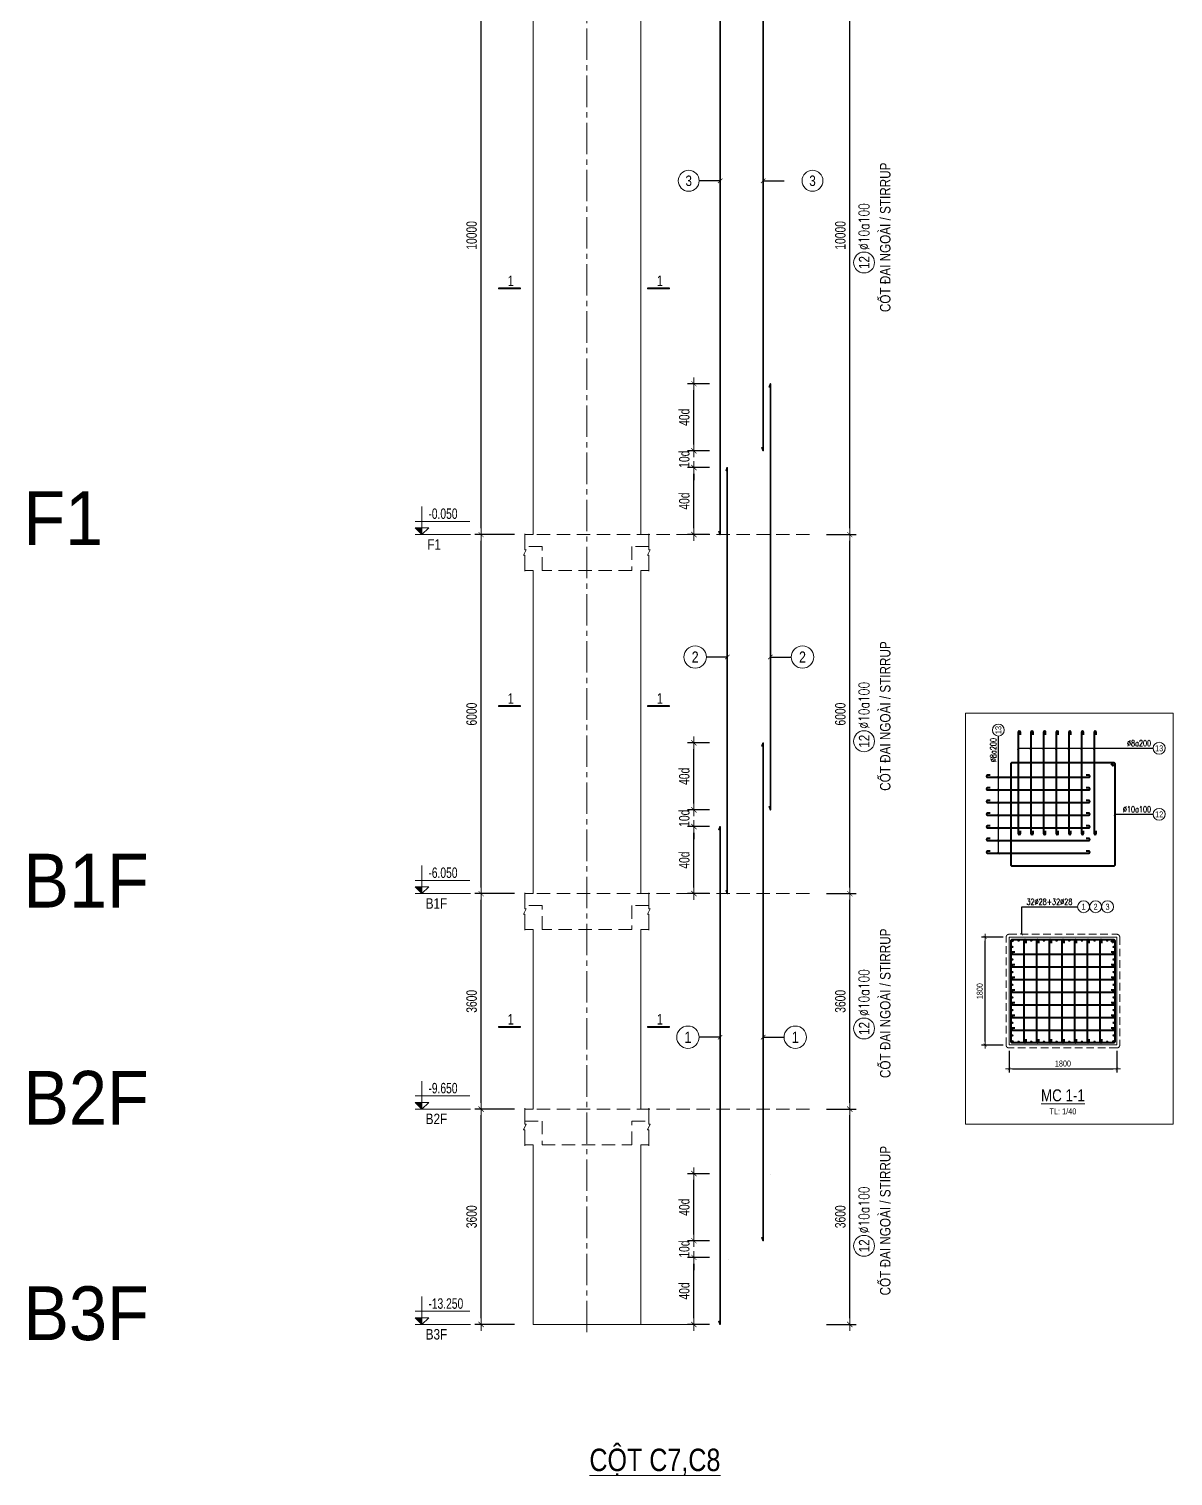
# Model space of a CAD drawing. Header units: millimetres. Extents: x 49323 to 380960, y -6102 to 181761.
# Drawn here: x 104189 to 123308, y -6102 to 18081 of the extents above; entities that cross this region are included whole.
import ezdxf
from ezdxf.enums import TextEntityAlignment as Align

# ---------------------------------------------------------------- set-up
doc = ezdxf.new("R2010")
doc.units = ezdxf.units.MM
for name, pattern in [('CENTER2', [1.125, 0.75, -0.125, 0.125, -0.125]), ('HIDDEN', [9.525, 6.35, -3.175]), ('HIDDEN2', [4.7625, 3.175, -1.5875])]:
    doc.linetypes.add(name, pattern=pattern)
doc.layers.get('0').update_dxf_attribs({"lineweight": 20})
doc.layers.get('Defpoints').update_dxf_attribs({"color": 151, "lineweight": 9})
for name, color, linetype, lineweight in [('kata_thep chu', 4, 'Continuous', 35), ('NDC_S_ANNO', 7, 'Continuous', 20), ('NDC_S_AXIS', 5, 'CENTER2', 13), ('NDC_S_BREAK-LINE', 1, 'Continuous', 15), ('NDC_S_CONTINUOUS', 3, 'Continuous', 20), ('NDC_S_DIM', 1, 'Continuous', 15), ('NDC_S_HIDDEN', 8, 'HIDDEN2', 13), ('NDC_S_LEADER', 1, 'Continuous', 15), ('NDC_S_REBAR', 4, 'Continuous', 35), ('NDC_S_STIRRUP', 4, 'Continuous', 40), ('NDC_S_SYMBOL', 1, 'Continuous', 15), ('NDC_S_TEXT SYMBOL', 7, 'Continuous', 20), ('NDC_S_THIN LINE', 8, 'Continuous', 9), ('NDC_S_VN TEXT', 7, 'Continuous', 20)]:
    doc.layers.add(name, color=color, linetype=linetype, lineweight=lineweight)
doc.styles.add('ARIAL', font='arial.ttf', dxfattribs={"width": 0.8})
doc.styles.add('DrawingTitle', font='FRADM.TTF', dxfattribs={"width": 0.95})
doc.styles.add('NDC_ANNO', font='', dxfattribs={"width": 0.8})
doc.styles.add('NDC_DIM', font='', dxfattribs={"width": 0.75})
doc.styles.add('NDC_EN TXT', font='romans.shx', dxfattribs={"width": 0.8})
doc.styles.add('NDC_VIE TXT', font='arial.ttf', dxfattribs={"width": 0.8})
doc.styles.get('NDC_ANNO').set_extended_font_data('Dotum')
doc.styles.get('NDC_DIM').set_extended_font_data('Dotum')
doc.dimstyles.new('NDC_dim_40', dxfattribs={"dimscale": 40, "dimtxt": 2.5, "dimasz": 1.5, "dimexe": 1.5, "dimexo": 2.5, "dimgap": 1, "dimtad": 1, "dimdec": 0, "dimzin": 0, "dimdsep": 46, "dimtxsty": 'NDC_DIM', "dimblk": 'DIMMARK', "dimcen": 0.09, "dimdle": 1.2, "dimclrd": 1, "dimclre": 1, "dimclrt": 3, "dimadec": 0, "dimazin": 0, "dimtfac": 1, "dimtdec": 0, "dimtix": 1, "dimtofl": 0, "dimtmove": 0, "dimatfit": 3, "dimfxl": 8, "dimfxlon": 1, "dimtolj": 1, "dimtzin": 0, "dimarcsym": 0})
doc.dimstyles.new('NDC_dim_70', dxfattribs={"dimscale": 70, "dimtxt": 2.5, "dimasz": 1.5, "dimexe": 1.5, "dimexo": 2.5, "dimgap": 1, "dimtad": 1, "dimdec": 0, "dimzin": 0, "dimdsep": 46, "dimtxsty": 'NDC_DIM', "dimblk": 'DIMMARK', "dimcen": 0.09, "dimdle": 1.2, "dimclrd": 1, "dimclre": 1, "dimclrt": 3, "dimadec": 0, "dimazin": 0, "dimtfac": 1, "dimtdec": 0, "dimtix": 1, "dimtofl": 0, "dimtmove": 0, "dimatfit": 3, "dimfxl": 8, "dimfxlon": 1, "dimtolj": 1, "dimtzin": 0, "dimarcsym": 0})
doc.dimstyles.new('NDC_dim_75', dxfattribs={"dimscale": 75, "dimtxt": 2.5, "dimasz": 1.5, "dimexe": 1.5, "dimexo": 2.5, "dimgap": 1, "dimtad": 1, "dimdec": 0, "dimzin": 0, "dimdsep": 46, "dimtxsty": 'NDC_DIM', "dimblk": 'DIMMARK', "dimcen": 0.09, "dimdle": 1.2, "dimclrd": 1, "dimclre": 1, "dimclrt": 3, "dimadec": 0, "dimazin": 0, "dimtfac": 1, "dimtdec": 0, "dimtix": 1, "dimtofl": 0, "dimtmove": 0, "dimatfit": 3, "dimfxl": 8, "dimfxlon": 1, "dimtolj": 1, "dimtzin": 0, "dimarcsym": 0})

# ---------------------------------------------------------------- blocks, each defined once
blk = doc.blocks.new('DIMMARK')
at = {"layer": 'NDC_S_DIM', "color": 1}
blk.add_line((-1.5, 0), (1, 0), dxfattribs=at)
at = {"layer": 'NDC_S_DIM', "color": 2, "const_width": 0.1}
blk.add_lwpolyline([(-0.42, -0.42), (0.42, 0.42)], dxfattribs=at)
blk = doc.blocks.new('*D7')
at = {"layer": 'Defpoints', "color": 0, "ltscale": 0.005, "transparency": 16777216}
for p in [(115301, -2449, 0), (115739, -2449), (115739, -3569)]:
    blk.add_point(p, dxfattribs=at)
at = {"layer": 'NDC_S_DIM', "color": 1, "lineweight": -2, "ltscale": 0.005, "transparency": 16777216}
for p, q in [((115564, -2449, 0), (115196, -2449, 0)), ((115301, -3464, 0), (115301, -2554, 0)), ((115564, -3569, 0), (115196, -3569, 0))]:
    blk.add_line(p, q, dxfattribs=at)
at = {"layer": 'NDC_S_DIM', "color": 1, "lineweight": -2, "ltscale": 0.005, "transparency": 16777216, "xscale": 105, "yscale": 105, "zscale": 105}
for p, rotation in [((115301, -2449, 0), 90), ((115301, -3569, 0), 270)]:
    blk.add_blockref('DIMMARK', p, dxfattribs=dict(at, rotation=rotation))
at = {"layer": 'NDC_S_DIM', "color": 3, "ltscale": 0.005, "transparency": 16777216, "insert": (115141, -3009, 0), "char_height": 175, "attachment_point": 5, "rotation": 90, "style": 'NDC_DIM'}
blk.add_mtext('\\A1;40d', dxfattribs=at)
blk = doc.blocks.new('*D8')
at = {"layer": 'Defpoints', "color": 0, "ltscale": 0.005, "transparency": 16777216}
for p in [(115301, -2169), (115739, -2169), (115739, -2449)]:
    blk.add_point(p, dxfattribs=at)
at = {"layer": 'NDC_S_DIM', "color": 1, "lineweight": -2, "ltscale": 0.005, "transparency": 16777216}
for p, q in [((115564, -2169), (115196, -2169)), ((115301, -2064), (115301, -1959)), ((115564, -2449), (115196, -2449)), ((115301, -2554), (115301, -2659))]:
    blk.add_line(p, q, dxfattribs=at)
at = {"layer": 'NDC_S_DIM', "color": 1, "lineweight": -2, "ltscale": 0.005, "transparency": 16777216, "xscale": 105, "yscale": 105, "zscale": 105}
for p, rotation in [((115301, -2169), 270), ((115301, -2449), 90)]:
    blk.add_blockref('DIMMARK', p, dxfattribs=dict(at, rotation=rotation))
at = {"layer": 'NDC_S_DIM', "color": 3, "ltscale": 0.005, "transparency": 16777216, "insert": (115141, -2309), "char_height": 175, "attachment_point": 5, "rotation": 90, "style": 'NDC_DIM'}
blk.add_mtext('\\A1;10d', dxfattribs=at)
blk = doc.blocks.new('*D9')
at = {"layer": 'Defpoints', "color": 0, "ltscale": 0.005, "transparency": 16777216}
for p in [(115301, -1049), (115739, -1049), (115739, -2169)]:
    blk.add_point(p, dxfattribs=at)
at = {"layer": 'NDC_S_DIM', "color": 1, "lineweight": -2, "ltscale": 0.005, "transparency": 16777216}
for p, q in [((115564, -1049), (115196, -1049)), ((115301, -2064), (115301, -1154)), ((115564, -2169), (115196, -2169))]:
    blk.add_line(p, q, dxfattribs=at)
at = {"layer": 'NDC_S_DIM', "color": 1, "lineweight": -2, "ltscale": 0.005, "transparency": 16777216, "xscale": 105, "yscale": 105, "zscale": 105}
for p, rotation in [((115301, -1049), 90), ((115301, -2169), 270)]:
    blk.add_blockref('DIMMARK', p, dxfattribs=dict(at, rotation=rotation))
at = {"layer": 'NDC_S_DIM', "color": 3, "ltscale": 0.005, "transparency": 16777216, "insert": (115141, -1609), "char_height": 175, "attachment_point": 5, "rotation": 90, "style": 'NDC_DIM'}
blk.add_mtext('\\A1;40d', dxfattribs=at)
blk = doc.blocks.new('*D11')
at = {"layer": 'Defpoints', "color": 0, "transparency": 16777216}
for p in [(111745, 31), (112613, 31), (112613, -3569)]:
    blk.add_point(p, dxfattribs=at)
at = {"layer": 'NDC_S_DIM', "color": 1, "lineweight": -2, "transparency": 16777216}
for p, q in [((112305, 31), (111640, 31)), ((111745, -3464), (111745, -74)), ((112305, -3569), (111640, -3569))]:
    blk.add_line(p, q, dxfattribs=at)
at = {"layer": 'NDC_S_DIM', "color": 1, "lineweight": -2, "transparency": 16777216, "xscale": 105, "yscale": 105, "zscale": 105}
for p, rotation in [((111745, 31), 90), ((111745, -3569), 270)]:
    blk.add_blockref('DIMMARK', p, dxfattribs=dict(at, rotation=rotation))
at = {"layer": 'NDC_S_DIM', "color": 3, "transparency": 16777216, "insert": (111587, -1769), "char_height": 175, "attachment_point": 5, "rotation": 90, "style": 'NDC_DIM'}
blk.add_mtext('\\A1;3600', dxfattribs=at)
blk = doc.blocks.new('*D12')
at = {"layer": 'Defpoints', "color": 0, "transparency": 16777216}
for p in [(111745, 3631), (112613, 3631), (112613, 31)]:
    blk.add_point(p, dxfattribs=at)
at = {"layer": 'NDC_S_DIM', "color": 1, "lineweight": -2, "transparency": 16777216}
for p, q in [((112305, 3631), (111640, 3631)), ((111745, 136), (111745, 3526)), ((112305, 31), (111640, 31))]:
    blk.add_line(p, q, dxfattribs=at)
at = {"layer": 'NDC_S_DIM', "color": 1, "lineweight": -2, "transparency": 16777216, "xscale": 105, "yscale": 105, "zscale": 105}
for p, rotation in [((111745, 3631), 90), ((111745, 31), 270)]:
    blk.add_blockref('DIMMARK', p, dxfattribs=dict(at, rotation=rotation))
at = {"layer": 'NDC_S_DIM', "color": 3, "transparency": 16777216, "insert": (111587, 1831), "char_height": 175, "attachment_point": 5, "rotation": 90, "style": 'NDC_DIM'}
blk.add_mtext('\\A1;3600', dxfattribs=at)
blk = doc.blocks.new('*D13')
at = {"layer": 'Defpoints', "color": 0, "transparency": 16777216}
for p in [(111745, 9631), (112546, 9631), (112613, 3631)]:
    blk.add_point(p, dxfattribs=at)
at = {"layer": 'NDC_S_DIM', "color": 1, "lineweight": -2, "transparency": 16777216}
for p, q in [((112305, 9631), (111640, 9631)), ((111745, 3736), (111745, 9526)), ((112305, 3631), (111640, 3631))]:
    blk.add_line(p, q, dxfattribs=at)
at = {"layer": 'NDC_S_DIM', "color": 1, "lineweight": -2, "transparency": 16777216, "xscale": 105, "yscale": 105, "zscale": 105}
for p, rotation in [((111745, 9631), 90), ((111745, 3631), 270)]:
    blk.add_blockref('DIMMARK', p, dxfattribs=dict(at, rotation=rotation))
at = {"layer": 'NDC_S_DIM', "color": 3, "transparency": 16777216, "insert": (111587, 6631), "char_height": 175, "attachment_point": 5, "rotation": 90, "style": 'NDC_DIM'}
blk.add_mtext('\\A1;6000', dxfattribs=at)
blk = doc.blocks.new('*D14')
at = {"layer": 'Defpoints', "color": 0, "transparency": 16777216}
for p in [(111745, 19631), (112613, 19631), (112546, 9631)]:
    blk.add_point(p, dxfattribs=at)
at = {"layer": 'NDC_S_DIM', "color": 1, "lineweight": -2, "transparency": 16777216}
for p, q in [((112305, 19631), (111640, 19631)), ((111745, 9736), (111745, 19526)), ((112305, 9631), (111640, 9631))]:
    blk.add_line(p, q, dxfattribs=at)
at = {"layer": 'NDC_S_DIM', "color": 1, "lineweight": -2, "transparency": 16777216, "xscale": 105, "yscale": 105, "zscale": 105}
for p, rotation in [((111745, 19631), 90), ((111745, 9631), 270)]:
    blk.add_blockref('DIMMARK', p, dxfattribs=dict(at, rotation=rotation))
at = {"layer": 'NDC_S_DIM', "color": 3, "transparency": 16777216, "insert": (111587, 14631), "char_height": 175, "attachment_point": 5, "rotation": 90, "style": 'NDC_DIM'}
blk.add_mtext('\\A1;10000', dxfattribs=at)
blk = doc.blocks.new('kata_block_TD')
at = {"color": 6, "linetype": 'ByBlock', "lineweight": -2, "style": 'ARIAL', "width": 0.8}
blk.add_attdef('SECTDET2', text='', height=5, dxfattribs=at).set_placement((0, 7.97), align=Align.CENTER)
at = {"color": 0, "linetype": 'ByBlock', "lineweight": -2, "style": 'ARIAL', "width": 0.8}
blk.add_attdef('SECTDET1', text='', height=5, dxfattribs=at).set_placement((0, 1.47), align=Align.CENTER)
at = {"color": 3, "lineweight": 25, "style": 'ARIAL', "width": 0.8}
blk.add_attdef('SSCALE', text='', height=2.5, dxfattribs=at).set_placement((0, -4), align=Align.CENTER)
blk = doc.blocks.new('*D51')
at = {"layer": 'Defpoints', "color": 0, "transparency": 16777216}
for p in [(120568, 1101), (122368, 1101), (122368, 701)]:
    blk.add_point(p, dxfattribs=at)
at = {"layer": 'NDC_S_DIM', "color": 1, "lineweight": -2, "transparency": 16777216}
for p, q in [((120568, 1001), (120568, 641)), ((122368, 1001), (122368, 641)), ((120628, 701), (122308, 701))]:
    blk.add_line(p, q, dxfattribs=at)
at = {"layer": 'NDC_S_DIM', "color": 1, "lineweight": -2, "transparency": 16777216, "xscale": 60, "yscale": 60, "zscale": 60, "rotation": 180}
blk.add_blockref('DIMMARK', (120568, 701), dxfattribs=at)
at = {"layer": 'NDC_S_DIM', "color": 1, "lineweight": -2, "transparency": 16777216, "xscale": 60, "yscale": 60, "zscale": 60}
blk.add_blockref('DIMMARK', (122368, 701), dxfattribs=at)
at = {"layer": 'NDC_S_DIM', "color": 3, "transparency": 16777216, "insert": (121468, 791), "char_height": 100, "attachment_point": 5, "style": 'NDC_DIM'}
blk.add_mtext('\\A1;1800', dxfattribs=at)
blk = doc.blocks.new('*D52')
at = {"layer": 'Defpoints', "color": 0, "transparency": 16777216}
for p in [(120168, 2901), (120568, 2901), (120568, 1101)]:
    blk.add_point(p, dxfattribs=at)
at = {"layer": 'NDC_S_DIM', "color": 1, "lineweight": -2, "transparency": 16777216}
for p, q in [((120468, 2901), (120108, 2901)), ((120168, 1161), (120168, 2841)), ((120468, 1101), (120108, 1101))]:
    blk.add_line(p, q, dxfattribs=at)
at = {"layer": 'NDC_S_DIM', "color": 1, "lineweight": -2, "transparency": 16777216, "xscale": 60, "yscale": 60, "zscale": 60}
for p, rotation in [((120168, 2901), 90), ((120168, 1101), 270)]:
    blk.add_blockref('DIMMARK', p, dxfattribs=dict(at, rotation=rotation))
at = {"layer": 'NDC_S_DIM', "color": 3, "transparency": 16777216, "insert": (120078, 2001), "char_height": 100, "attachment_point": 5, "rotation": 90, "style": 'NDC_DIM'}
blk.add_mtext('\\A1;1800', dxfattribs=at)
blk = doc.blocks.new('*U10')
blk.add_circle((2.5, 0), 2.5)
at = {"layer": 'NDC_S_VN TEXT', "color": 3, "style": 'NDC_EN TXT', "width": 0.75}
blk.add_attdef('DK2', text='', height=2.5, dxfattribs=at).set_placement((-0.85, 0.85), align=Align.RIGHT)
at = {"layer": 'NDC_S_VN TEXT', "color": 7, "style": 'ARIAL', "width": 0.8}
blk.add_attdef('SH3', text='', height=2.5, dxfattribs=at).set_placement((2.5, 0), align=Align.MIDDLE)
blk = doc.blocks.new('kata_block_THEP')
at = {"layer": 'NDC_S_REBAR', "color": 0}
for p, q in [((-0.5, 0), (0.5, 0)), ((-0.35, 0.35), (0.35, -0.35)), ((0.35, 0.35), (-0.35, -0.35)), ((0, 0.5), (0, -0.5))]:
    blk.add_line(p, q, dxfattribs=at)
at = {"layer": 'NDC_S_REBAR', "color": 0, "const_width": 0.0833}
blk.add_lwpolyline([(-0.5, 0, 1), (0.5, 0, 1), (-0.5, 0, 1)], format="xyb", dxfattribs=at)
blk = doc.blocks.new('cham')
at = {"layer": 'NDC_S_REBAR'}
h = blk.add_hatch(color=253, dxfattribs=at)
h.dxf.hatch_style = 1
h.paths.add_polyline_path([(-28, 0, 1), (28, 0, 1)])
at = {"layer": 'NDC_S_REBAR', "color": 253}
blk.add_circle((0, 0), 28, dxfattribs=at)
blk = doc.blocks.new('*U2117')
at = {"layer": 'NDC_S_ANNO', "color": 0, "linetype": 'ByBlock', "lineweight": -2}
blk.add_line((-4.36, 0), (1, 0), dxfattribs=at)
at = {"layer": 'NDC_S_ANNO', "ltscale": 0.005, "const_width": 0.5}
blk.add_lwpolyline([(1, 0), (-4.36, 0)], dxfattribs=at)
at = {"layer": 'NDC_S_TEXT SYMBOL', "linetype": 'ByBlock', "lineweight": -2, "style": 'NDC_ANNO', "width": 0.8}
blk.add_attdef('DETAIL', text='', height=2.5, dxfattribs=at).set_placement((-0.64, 1.82), align=Align.MIDDLE_RIGHT)
blk = doc.blocks.new('*D166')
at = {"layer": 'Defpoints', "color": 0, "ltscale": 0.005, "transparency": 16777216}
for p in [(115301, 4751, 0), (115739, 4751), (115739, 3631)]:
    blk.add_point(p, dxfattribs=at)
at = {"layer": 'NDC_S_DIM', "color": 1, "lineweight": -2, "ltscale": 0.005, "transparency": 16777216}
for p, q in [((115564, 4751, 0), (115196, 4751, 0)), ((115301, 3736, 0), (115301, 4646, 0)), ((115564, 3631, 0), (115196, 3631, 0))]:
    blk.add_line(p, q, dxfattribs=at)
at = {"layer": 'NDC_S_DIM', "color": 1, "lineweight": -2, "ltscale": 0.005, "transparency": 16777216, "xscale": 105, "yscale": 105, "zscale": 105}
for p, rotation in [((115301, 4751, 0), 90), ((115301, 3631, 0), 270)]:
    blk.add_blockref('DIMMARK', p, dxfattribs=dict(at, rotation=rotation))
at = {"layer": 'NDC_S_DIM', "color": 3, "ltscale": 0.005, "transparency": 16777216, "insert": (115141, 4191, 0), "char_height": 175, "attachment_point": 5, "rotation": 90, "style": 'NDC_DIM'}
blk.add_mtext('\\A1;40d', dxfattribs=at)
blk = doc.blocks.new('*D167')
at = {"layer": 'Defpoints', "color": 0, "ltscale": 0.005, "transparency": 16777216}
for p in [(115301, 5031), (115739, 5031), (115739, 4751)]:
    blk.add_point(p, dxfattribs=at)
at = {"layer": 'NDC_S_DIM', "color": 1, "lineweight": -2, "ltscale": 0.005, "transparency": 16777216}
for p, q in [((115301, 5136), (115301, 5241)), ((115564, 5031), (115196, 5031)), ((115564, 4751), (115196, 4751)), ((115301, 4646), (115301, 4541))]:
    blk.add_line(p, q, dxfattribs=at)
at = {"layer": 'NDC_S_DIM', "color": 1, "lineweight": -2, "ltscale": 0.005, "transparency": 16777216, "xscale": 105, "yscale": 105, "zscale": 105}
for p, rotation in [((115301, 5031), 270), ((115301, 4751), 90)]:
    blk.add_blockref('DIMMARK', p, dxfattribs=dict(at, rotation=rotation))
at = {"layer": 'NDC_S_DIM', "color": 3, "ltscale": 0.005, "transparency": 16777216, "insert": (115141, 4891), "char_height": 175, "attachment_point": 5, "rotation": 90, "style": 'NDC_DIM'}
blk.add_mtext('\\A1;10d', dxfattribs=at)
blk = doc.blocks.new('*D168')
at = {"layer": 'Defpoints', "color": 0, "ltscale": 0.005, "transparency": 16777216}
for p in [(115301, 6151), (115739, 6151), (115739, 5031)]:
    blk.add_point(p, dxfattribs=at)
at = {"layer": 'NDC_S_DIM', "color": 1, "lineweight": -2, "ltscale": 0.005, "transparency": 16777216}
for p, q in [((115564, 6151), (115196, 6151)), ((115301, 5136), (115301, 6046)), ((115564, 5031), (115196, 5031))]:
    blk.add_line(p, q, dxfattribs=at)
at = {"layer": 'NDC_S_DIM', "color": 1, "lineweight": -2, "ltscale": 0.005, "transparency": 16777216, "xscale": 105, "yscale": 105, "zscale": 105}
for p, rotation in [((115301, 6151), 90), ((115301, 5031), 270)]:
    blk.add_blockref('DIMMARK', p, dxfattribs=dict(at, rotation=rotation))
at = {"layer": 'NDC_S_DIM', "color": 3, "ltscale": 0.005, "transparency": 16777216, "insert": (115141, 5591), "char_height": 175, "attachment_point": 5, "rotation": 90, "style": 'NDC_DIM'}
blk.add_mtext('\\A1;40d', dxfattribs=at)
blk = doc.blocks.new('*D169')
at = {"layer": 'Defpoints', "color": 0, "ltscale": 0.005, "transparency": 16777216}
for p in [(115301, 10751, 0), (115739, 10751), (115739, 9631)]:
    blk.add_point(p, dxfattribs=at)
at = {"layer": 'NDC_S_DIM', "color": 1, "lineweight": -2, "ltscale": 0.005, "transparency": 16777216}
for p, q in [((115564, 10751, 0), (115196, 10751, 0)), ((115301, 9736, 0), (115301, 10646, 0)), ((115564, 9631, 0), (115196, 9631, 0))]:
    blk.add_line(p, q, dxfattribs=at)
at = {"layer": 'NDC_S_DIM', "color": 1, "lineweight": -2, "ltscale": 0.005, "transparency": 16777216, "xscale": 105, "yscale": 105, "zscale": 105}
for p, rotation in [((115301, 10751, 0), 90), ((115301, 9631, 0), 270)]:
    blk.add_blockref('DIMMARK', p, dxfattribs=dict(at, rotation=rotation))
at = {"layer": 'NDC_S_DIM', "color": 3, "ltscale": 0.005, "transparency": 16777216, "insert": (115141, 10191, 0), "char_height": 175, "attachment_point": 5, "rotation": 90, "style": 'NDC_DIM'}
blk.add_mtext('\\A1;40d', dxfattribs=at)
blk = doc.blocks.new('*D170')
at = {"layer": 'Defpoints', "color": 0, "ltscale": 0.005, "transparency": 16777216}
for p in [(115301, 11031), (115739, 11031), (115739, 10751)]:
    blk.add_point(p, dxfattribs=at)
at = {"layer": 'NDC_S_DIM', "color": 1, "lineweight": -2, "ltscale": 0.005, "transparency": 16777216}
for p, q in [((115301, 11136), (115301, 11241)), ((115564, 11031), (115196, 11031)), ((115564, 10751), (115196, 10751)), ((115301, 10646), (115301, 10541))]:
    blk.add_line(p, q, dxfattribs=at)
at = {"layer": 'NDC_S_DIM', "color": 1, "lineweight": -2, "ltscale": 0.005, "transparency": 16777216, "xscale": 105, "yscale": 105, "zscale": 105}
for p, rotation in [((115301, 11031), 270), ((115301, 10751), 90)]:
    blk.add_blockref('DIMMARK', p, dxfattribs=dict(at, rotation=rotation))
at = {"layer": 'NDC_S_DIM', "color": 3, "ltscale": 0.005, "transparency": 16777216, "insert": (115141, 10891), "char_height": 175, "attachment_point": 5, "rotation": 90, "style": 'NDC_DIM'}
blk.add_mtext('\\A1;10d', dxfattribs=at)
blk = doc.blocks.new('*D171')
at = {"layer": 'Defpoints', "color": 0, "ltscale": 0.005, "transparency": 16777216}
for p in [(115301, 12151), (115739, 12151), (115739, 11031)]:
    blk.add_point(p, dxfattribs=at)
at = {"layer": 'NDC_S_DIM', "color": 1, "lineweight": -2, "ltscale": 0.005, "transparency": 16777216}
for p, q in [((115564, 12151), (115196, 12151)), ((115301, 11136), (115301, 12046)), ((115564, 11031), (115196, 11031))]:
    blk.add_line(p, q, dxfattribs=at)
at = {"layer": 'NDC_S_DIM', "color": 1, "lineweight": -2, "ltscale": 0.005, "transparency": 16777216, "xscale": 105, "yscale": 105, "zscale": 105}
for p, rotation in [((115301, 12151), 90), ((115301, 11031), 270)]:
    blk.add_blockref('DIMMARK', p, dxfattribs=dict(at, rotation=rotation))
at = {"layer": 'NDC_S_DIM', "color": 3, "ltscale": 0.005, "transparency": 16777216, "insert": (115141, 11591), "char_height": 175, "attachment_point": 5, "rotation": 90, "style": 'NDC_DIM'}
blk.add_mtext('\\A1;40d', dxfattribs=at)
blk = doc.blocks.new('*D234')
at = {"layer": 'Defpoints', "color": 0, "ltscale": 70, "transparency": 16777216}
for p in [(117344, 31), (117906, 31), (117344, -3569)]:
    blk.add_point(p, dxfattribs=at)
at = {"layer": 'NDC_S_DIM', "color": 1, "lineweight": -2, "ltscale": 70, "transparency": 16777216}
for p, q in [((117519, 31), (118011, 31)), ((117906, -3464), (117906, -74)), ((117519, -3569), (118011, -3569))]:
    blk.add_line(p, q, dxfattribs=at)
at = {"layer": 'NDC_S_DIM', "color": 1, "lineweight": -2, "ltscale": 70, "transparency": 16777216, "xscale": 105, "yscale": 105, "zscale": 105}
for p, rotation in [((117906, 31), 90), ((117906, -3569), 270)]:
    blk.add_blockref('DIMMARK', p, dxfattribs=dict(at, rotation=rotation))
at = {"layer": 'NDC_S_DIM', "color": 3, "ltscale": 70, "transparency": 16777216, "insert": (117749, -1769), "char_height": 175, "attachment_point": 5, "rotation": 90, "style": 'NDC_DIM'}
blk.add_mtext('\\A1;3600', dxfattribs=at)
blk = doc.blocks.new('*U2118')
blk.add_circle((-2.5, 0), 2.5)
at = {"layer": 'NDC_S_VN TEXT', "color": 7, "style": 'ARIAL', "width": 0.8}
blk.add_attdef('SH2', text='', height=2.5, dxfattribs=at).set_placement((-2.5, 0), align=Align.MIDDLE)
at = {"layer": 'NDC_S_VN TEXT', "color": 3, "style": 'NDC_EN TXT', "width": 0.75}
blk.add_attdef('DKKC1', (0.5, -1.25), '', height=2.5, dxfattribs=at)
blk = doc.blocks.new('*D235')
at = {"layer": 'Defpoints', "color": 0, "ltscale": 70, "transparency": 16777216}
for p in [(117344, 3631), (117906, 3631), (117344, 31)]:
    blk.add_point(p, dxfattribs=at)
at = {"layer": 'NDC_S_DIM', "color": 1, "lineweight": -2, "ltscale": 70, "transparency": 16777216}
for p, q in [((117519, 3631), (118011, 3631)), ((117906, 136), (117906, 3526)), ((117519, 31), (118011, 31))]:
    blk.add_line(p, q, dxfattribs=at)
at = {"layer": 'NDC_S_DIM', "color": 1, "lineweight": -2, "ltscale": 70, "transparency": 16777216, "xscale": 105, "yscale": 105, "zscale": 105}
for p, rotation in [((117906, 3631), 90), ((117906, 31), 270)]:
    blk.add_blockref('DIMMARK', p, dxfattribs=dict(at, rotation=rotation))
at = {"layer": 'NDC_S_DIM', "color": 3, "ltscale": 70, "transparency": 16777216, "insert": (117749, 1831), "char_height": 175, "attachment_point": 5, "rotation": 90, "style": 'NDC_DIM'}
blk.add_mtext('\\A1;3600', dxfattribs=at)
blk = doc.blocks.new('*D236')
at = {"layer": 'Defpoints', "color": 0, "ltscale": 70, "transparency": 16777216}
for p in [(117344, 9631), (117906, 9631), (117344, 3631)]:
    blk.add_point(p, dxfattribs=at)
at = {"layer": 'NDC_S_DIM', "color": 1, "lineweight": -2, "ltscale": 70, "transparency": 16777216}
for p, q in [((117519, 9631), (118011, 9631)), ((117906, 3736), (117906, 9526)), ((117519, 3631), (118011, 3631))]:
    blk.add_line(p, q, dxfattribs=at)
at = {"layer": 'NDC_S_DIM', "color": 1, "lineweight": -2, "ltscale": 70, "transparency": 16777216, "xscale": 105, "yscale": 105, "zscale": 105}
for p, rotation in [((117906, 9631), 90), ((117906, 3631), 270)]:
    blk.add_blockref('DIMMARK', p, dxfattribs=dict(at, rotation=rotation))
at = {"layer": 'NDC_S_DIM', "color": 3, "ltscale": 70, "transparency": 16777216, "insert": (117749, 6631), "char_height": 175, "attachment_point": 5, "rotation": 90, "style": 'NDC_DIM'}
blk.add_mtext('\\A1;6000', dxfattribs=at)
blk = doc.blocks.new('*D237')
at = {"layer": 'Defpoints', "color": 0, "ltscale": 70, "transparency": 16777216}
for p in [(117344, 19631), (117906, 19631), (117344, 9631)]:
    blk.add_point(p, dxfattribs=at)
at = {"layer": 'NDC_S_DIM', "color": 1, "lineweight": -2, "ltscale": 70, "transparency": 16777216}
for p, q in [((117519, 19631), (118011, 19631)), ((117906, 9736), (117906, 19526)), ((117519, 9631), (118011, 9631))]:
    blk.add_line(p, q, dxfattribs=at)
at = {"layer": 'NDC_S_DIM', "color": 1, "lineweight": -2, "ltscale": 70, "transparency": 16777216, "xscale": 105, "yscale": 105, "zscale": 105}
for p, rotation in [((117906, 19631), 90), ((117906, 9631), 270)]:
    blk.add_blockref('DIMMARK', p, dxfattribs=dict(at, rotation=rotation))
at = {"layer": 'NDC_S_DIM', "color": 3, "ltscale": 70, "transparency": 16777216, "insert": (117749, 14631), "char_height": 175, "attachment_point": 5, "rotation": 90, "style": 'NDC_DIM'}
blk.add_mtext('\\A1;10000', dxfattribs=at)
blk = doc.blocks.new('CD')
at = {"layer": 'NDC_S_ANNO'}
blk.add_hatch(color=3, dxfattribs=at).paths.add_polyline_path([(0, 160), (-161, 160), (0, 0)])
at = {"layer": 'NDC_S_ANNO', "ltscale": 50}
h = blk.add_hatch(dxfattribs=at)
h.set_pattern_fill('ANSI31', color=256, scale=140.6, style=0)
h.paths.add_polyline_path([(0, 160), (0, 0), (161, 160)])
for p, q in [((1156, 0), (-164, 0)), ((-159, 314), (1147, 314))]:
    blk.add_line(p, q, dxfattribs=at)
for points in [[(0, 669), (0, 0)], [(0, 0), (-161, 160), (0, 160)], [(0, 0), (161, 160), (0, 160)]]:
    blk.add_lwpolyline(points, dxfattribs=at)
at = {"layer": 'NDC_S_TEXT SYMBOL', "color": 3, "style": 'NDC_DIM', "width": 0.7}
blk.add_attdef('COT', (154, 375), '', height=250, dxfattribs=at)

msp = doc.modelspace()

# ---------------------------------------------------------------- linework, layer by layer
at = {"layer": 'Defpoints'}
msp.add_lwpolyline([(119838.9, 6645), (123308.4, 6645), (123308.4, -220.5), (119838.9, -220.5)], close=True, dxfattribs=at)
at = {"layer": 'kata_thep chu', "color": 4, "ltscale": 0.005}
for points in [[(116438.8, 11090.7), (116458.8, 11030.7), (116458.8, 22150.7), (116438.8, 22090.7)], [(115719, 9690.7), (115739, 9630.7), (115739, 20750.7), (115719, 20690.7)], [(116558.8, 5090.7), (116578.8, 5030.7), (116578.8, 12150.7), (116558.8, 12090.7)], [(115839, 3690.7), (115859, 3630.7), (115859, 10750.7), (115839, 10690.7)], [(116438.8, -2109.3), (116458.8, -2169.3), (116458.8, 6150.7), (116438.8, 6090.7)], [(115719, -3509.3), (115739, -3569.3), (115739, 4750.7), (115719, 4690.7)]]:
    msp.add_lwpolyline(points, dxfattribs=at)
at = {"layer": 'NDC_S_AXIS', "ltscale": 700}
msp.add_line((113513.1, -3699.8), (113513.1, 179341.9), dxfattribs=at)
at = {"layer": 'NDC_S_BREAK-LINE'}
for points in [[(112478.1, 9018.2), (112478.1, 9285.7), (112455.6, 9285.7), (112500.6, 9375.7), (112478.1, 9375.7), (112478.1, 9643.2)], [(114548.1, 9018.2), (114548.1, 9285.7), (114525.6, 9285.7), (114570.6, 9375.7), (114548.1, 9375.7), (114548.1, 9643.2)], [(112478.1, 3018.2), (112478.1, 3285.7), (112455.6, 3285.7), (112500.6, 3375.7), (112478.1, 3375.7), (112478.1, 3643.2)], [(114548.1, 3018.2), (114548.1, 3285.7), (114525.6, 3285.7), (114570.6, 3375.7), (114548.1, 3375.7), (114548.1, 3643.2)], [(112478.1, -581.8), (112478.1, -314.3), (112455.6, -314.3), (112500.6, -224.3), (112478.1, -224.3), (112478.1, 43.2)], [(114548.1, -581.8), (114548.1, -314.3), (114525.6, -314.3), (114570.6, -224.3), (114548.1, -224.3), (114548.1, 43.2)]]:
    msp.add_lwpolyline(points, dxfattribs=at)
at = {"layer": 'NDC_S_CONTINUOUS'}
msp.add_line((112613.1, -3569.3), (115234, -3569.3), dxfattribs=at)
for points in [[(112478.1, 9630.7), (112613.1, 9630.7), (112613.1, 19030.7), (112478.1, 19030.7)], [(114548.1, 9630.7), (114413.1, 9630.7), (114413.1, 19030.7), (114548.1, 19030.7)], [(112478.1, 3630.7), (112613.1, 3630.7), (112613.1, 9030.7), (112478.1, 9030.7)], [(114548.1, 3630.7), (114413.1, 3630.7), (114413.1, 9030.7), (114548.1, 9030.7)], [(112478.1, 30.7), (112613.1, 30.7), (112613.1, 3030.7), (112478.1, 3030.7)], [(114548.1, 30.7), (114413.1, 30.7), (114413.1, 3030.7), (114548.1, 3030.7)], [(120568, 1101.4), (122368, 1101.4), (122368, 2901.4), (120568, 2901.4), (120568, 1101.4)], [(112613.1, -3569.3), (112613.1, -569.3), (112478.1, -569.3)], [(114413.1, -3569.3), (114413.1, -569.3), (114548.1, -569.3)]]:
    msp.add_lwpolyline(points, dxfattribs=at)
at = {"layer": 'NDC_S_DIM'}
for centre, radius in [((115214.5, 15543.8), 175), ((117283.3, 15543.8), 175), ((115322, 7585.1), 187.5), ((117115.8, 7585.1), 187.5), ((122013.4, 3411.4), 100), ((122213.4, 3411.4), 100), ((115202, 1230.5), 187.5), ((116995.8, 1230.5), 187.5)]:
    msp.add_circle(centre, radius, dxfattribs=at)
at = {"layer": 'NDC_S_HIDDEN', "ltscale": 70}
for p, q in [((117234, 9630.7), (112478.1, 9630.7)), ((117234, 3630.7), (112478.1, 3630.7)), ((117234, 30.7), (112478.1, 30.7))]:
    msp.add_line(p, q, dxfattribs=at)
for points in [[(114548.1, 9430.7), (114263.1, 9430.7), (114263.1, 9030.7), (112763.1, 9030.7), (112763.1, 9430.7), (112478.1, 9430.7)], [(114548.1, 3430.7), (114263.1, 3430.7), (114263.1, 3030.7), (112763.1, 3030.7), (112763.1, 3430.7), (112478.1, 3430.7)], [(112478.1, -169.3), (112763.1, -169.3), (112763.1, -569.3), (114263.1, -569.3), (114263.1, -169.3), (114548.1, -169.3)]]:
    msp.add_lwpolyline(points, dxfattribs=at)
at = {"layer": 'NDC_S_HIDDEN', "ltscale": 40}
msp.add_lwpolyline([(120518, 1101.4), (120518, 2901.4, -0.4142136), (120568, 2951.4), (122368, 2951.4, -0.4142136), (122418, 2901.4), (122418, 1101.4, -0.4142136), (122368, 1051.4), (120568, 1051.4, -0.4142136), (120518, 1101.4)], format="xyb", dxfattribs=at)
at = {"layer": 'NDC_S_REBAR', "linetype": 'HIDDEN', "ltscale": 10}
for points in [[(116578.8, -4008.6, 0, 0, 0), (116578.8, -1049.3, 0.5, 0.5, 0), (116612.5, -1107.1, 0.5, 0.5, 0)], [(115859, -4008.6, 0, 0, 0), (115859, -2449.3, 0.5, 0.5, 0), (115895.5, -2532.4, 0.5, 0.5, 0)]]:
    msp.add_lwpolyline(points, format="xyseb", dxfattribs=at)
at = {"layer": 'NDC_S_STIRRUP'}
for points in [[(120756.4, 6287), (120756.4, 6329, 1), (120720.4, 6329), (120720.4, 4637, 1), (120756.4, 4637), (120756.4, 4679)], [(120967.9, 6287), (120967.9, 6329, 1), (120931.9, 6329), (120931.9, 4637, 1), (120967.9, 4637), (120967.9, 4679)], [(121179.4, 6287), (121179.4, 6329, 1), (121143.4, 6329), (121143.4, 4637, 1), (121179.4, 4637), (121179.4, 4679)], [(121390.9, 6287), (121390.9, 6329, 1), (121354.9, 6329), (121354.9, 4637, 1), (121390.9, 4637), (121390.9, 4679)], [(121602.4, 6287), (121602.4, 6329, 1), (121566.4, 6329), (121566.4, 4637, 1), (121602.4, 4637), (121602.4, 4679)], [(121813.9, 6287), (121813.9, 6329, 1), (121777.9, 6329), (121777.9, 4637, 1), (121813.9, 4637), (121813.9, 4679)], [(122025.4, 6287), (122025.4, 6329, 1), (121989.4, 6329), (121989.4, 4637, 1), (122025.4, 4637), (122025.4, 4679)], [(122274, 5781.1), (122314, 5821.1, -0.4142136), (122333, 5802.1), (122333, 4110.1, -0.4142136), (122314, 4091.1), (120622, 4091.1, -0.4142136), (120603, 4110.1), (120603, 5802.1, -0.4142136), (120622, 5821.1), (122314, 5821.1, -0.4142136), (122333, 5802.1), (122293, 5762.1)], [(120251, 5610.3), (120209, 5610.3, 1), (120209, 5574.3), (121901, 5574.3, 1), (121901, 5610.3), (121859, 5610.3)], [(120251, 5398.8), (120209, 5398.8, 1), (120209, 5362.8), (121901, 5362.8, 1), (121901, 5398.8), (121859, 5398.8)], [(120251, 5187.3), (120209, 5187.3, 1), (120209, 5151.3), (121901, 5151.3, 1), (121901, 5187.3), (121859, 5187.3)], [(120251, 4975.8), (120209, 4975.8, 1), (120209, 4939.8), (121901, 4939.8, 1), (121901, 4975.8), (121859, 4975.8)], [(120251, 4764.3), (120209, 4764.3, 1), (120209, 4728.3), (121901, 4728.3, 1), (121901, 4764.3), (121859, 4764.3)], [(120251, 4552.8), (120209, 4552.8, 1), (120209, 4516.8), (121901, 4516.8, 1), (121901, 4552.8), (121859, 4552.8)], [(120251, 4341.3), (120209, 4341.3, 1), (120209, 4305.3), (121901, 4305.3, 1), (121901, 4341.3), (121859, 4341.3)], [(122274, 2826.4), (122314, 2866.4, -0.4142136), (122333, 2847.4), (122333, 1155.4, -0.4142136), (122314, 1136.4), (120622, 1136.4, -0.4142136), (120603, 1155.4), (120603, 2847.4, -0.4142136), (120622, 2866.4), (122314, 2866.4, -0.4142136), (122333, 2847.4), (122293, 2807.4)], [(120851.5, 2805.4), (120851.5, 2847.4, 1), (120815.5, 2847.4), (120815.5, 1155.4, 1), (120851.5, 1155.4), (120851.5, 1197.4)], [(121063, 2805.4), (121063, 2847.4, 1), (121027, 2847.4), (121027, 1155.4, 1), (121063, 1155.4), (121063, 1197.4)], [(121274.5, 2805.4), (121274.5, 2847.4, 1), (121238.5, 2847.4), (121238.5, 1155.4, 1), (121274.5, 1155.4), (121274.5, 1197.4)], [(121486, 2805.4), (121486, 2847.4, 1), (121450, 2847.4), (121450, 1155.4, 1), (121486, 1155.4), (121486, 1197.4)], [(121697.5, 2805.4), (121697.5, 2847.4, 1), (121661.5, 2847.4), (121661.5, 1155.4, 1), (121697.5, 1155.4), (121697.5, 1197.4)], [(121909, 2805.4), (121909, 2847.4, 1), (121873, 2847.4), (121873, 1155.4, 1), (121909, 1155.4), (121909, 1197.4)], [(122120.5, 2805.4), (122120.5, 2847.4, 1), (122084.5, 2847.4), (122084.5, 1155.4, 1), (122120.5, 1155.4), (122120.5, 1197.4)], [(120664, 2653.9), (120622, 2653.9, 1), (120622, 2617.9), (122314, 2617.9, 1), (122314, 2653.9), (122272, 2653.9)], [(120664, 2442.4), (120622, 2442.4, 1), (120622, 2406.4), (122314, 2406.4, 1), (122314, 2442.4), (122272, 2442.4)], [(120664, 2230.9), (120622, 2230.9, 1), (120622, 2194.9), (122314, 2194.9, 1), (122314, 2230.9), (122272, 2230.9)], [(120664, 2019.4), (120622, 2019.4, 1), (120622, 1983.4), (122314, 1983.4, 1), (122314, 2019.4), (122272, 2019.4)], [(120664, 1807.9), (120622, 1807.9, 1), (120622, 1771.9), (122314, 1771.9, 1), (122314, 1807.9), (122272, 1807.9)], [(120664, 1596.4), (120622, 1596.4, 1), (120622, 1560.4), (122314, 1560.4, 1), (122314, 1596.4), (122272, 1596.4)], [(120664, 1384.9), (120622, 1384.9, 1), (120622, 1348.9), (122314, 1348.9, 1), (122314, 1384.9), (122272, 1384.9)]]:
    msp.add_lwpolyline(points, format="xyb", dxfattribs=at)

# ---------------------------------------------------------------- block references
at = {"layer": 'NDC_S_DIM'}
ref = msp.add_blockref('CD', (110756.4, 9630.7), dxfattribs=dict(at, xscale=0.7, yscale=0.7, zscale=0.7))
ref.add_attrib('COT', '-0.050', (110864.1, 9893), dxfattribs={"layer": '0', "color": 6, "height": 175, "style": 'NDC_DIM', "width": 0.75})
ref = msp.add_blockref('CD', (110756.4, 3630.7), dxfattribs=dict(at, xscale=0.7, yscale=0.7, zscale=0.7))
ref.add_attrib('COT', '-6.050', (110864.1, 3893), dxfattribs={"layer": '0', "color": 3, "height": 175, "style": 'NDC_DIM', "width": 0.75})
at = {"layer": 'NDC_S_DIM', "xscale": 0.5, "yscale": 0.5, "zscale": 0.5}
for p in [(120622, 2847.4), (120622, 2847.4), (120833.5, 2847.4), (121045, 2847.4), (121256.5, 2847.4), (121468, 2847.4), (121679.5, 2847.4), (121891, 2847.4), (122102.5, 2847.4), (122314, 2847.4), (120622, 2635.9), (120622, 2424.4), (122314, 2635.9), (122314, 2424.4), (120622, 2212.9), (122314, 2212.9), (120622, 2001.4), (122314, 2001.4), (120622, 1789.9), (122314, 1789.9), (120622, 1578.4), (122314, 1578.4), (120622, 1366.9), (122314, 1366.9), (120622, 1155.4), (120833.5, 1155.4), (121045, 1155.4), (121256.5, 1155.4), (121468, 1155.4), (121679.5, 1155.4), (121891, 1155.4), (122102.5, 1155.4), (122314, 1155.4)]:
    msp.add_blockref('cham', p, dxfattribs=at)
at = {"layer": 'NDC_S_DIM'}
ref = msp.add_blockref('CD', (110756.4, 30.7), dxfattribs=dict(at, xscale=0.7, yscale=0.7, zscale=0.7))
ref.add_attrib('COT', '-9.650', (110864.1, 293), dxfattribs={"layer": '0', "color": 3, "height": 175, "style": 'NDC_DIM', "width": 0.75})
ref = msp.add_blockref('CD', (110756.4, -3569.3), dxfattribs=dict(at, xscale=0.7, yscale=0.7, zscale=0.7))
ref.add_attrib('COT', '-13.250', (110864.1, -3307), dxfattribs={"layer": '0', "color": 3, "height": 175, "style": 'NDC_DIM', "width": 0.75})
at = {"layer": 'NDC_S_REBAR', "xscale": 28, "yscale": 28, "zscale": 28}
for p in [(120622, 2847.4), (120622, 2741.6), (120727.7, 2847.4), (120833.5, 2847.4), (120939.2, 2847.4), (121045, 2847.4), (121150.7, 2847.4), (121256.5, 2847.4), (121362.2, 2847.4), (121468, 2847.4), (121573.7, 2847.4), (121679.5, 2847.4), (121785.2, 2847.4), (121891, 2847.4), (121996.7, 2847.4), (122102.5, 2847.4), (122208.2, 2847.4), (122314, 2847.4), (122314, 2741.6), (120622, 2635.9), (120622, 2530.1), (120622, 2424.4), (122314, 2635.9), (122314, 2530.1), (122314, 2424.4), (120622, 2318.6), (120622, 2212.9), (122314, 2318.6), (122314, 2212.9), (120622, 2107.1), (120622, 2001.4), (122314, 2107.1), (122314, 2001.4), (120622, 1895.6), (120622, 1789.9), (120622, 1684.1), (122314, 1895.6), (122314, 1789.9), (122314, 1684.1), (120622, 1578.4), (120622, 1472.6), (122314, 1578.4), (122314, 1472.6), (120622, 1366.9), (120622, 1261.1), (122314, 1366.9), (122314, 1261.1), (120622, 1155.4), (120727.7, 1155.4), (120833.5, 1155.4), (120939.2, 1155.4), (121045, 1155.4), (121150.7, 1155.4), (121256.5, 1155.4), (121362.2, 1155.4), (121468, 1155.4), (121573.7, 1155.4), (121679.5, 1155.4), (121785.2, 1155.4), (121891, 1155.4), (121996.7, 1155.4), (122102.5, 1155.4), (122208.2, 1155.4), (122314, 1155.4)]:
    msp.add_blockref('kata_block_THEP', p, dxfattribs=at)
at = {"layer": 'NDC_S_SYMBOL', "xscale": 70, "yscale": 70, "zscale": 70}
for p in [(112336.5, 13744.7), (114827.7, 13744.7), (112336.5, 6764.6), (114827.7, 6764.6), (112336.5, 1403), (114827.7, 1403)]:
    msp.add_blockref('*U2117', p, dxfattribs=at).add_auto_attribs({'DETAIL': '1'})
at = {"layer": 'NDC_S_THIN LINE', "rotation": 90}
for name, p, xscale, yscale, zscale, values in [('*U2118', (118144.5, 14352.4), 70, 70, 70, {'SH2': '12', 'DKKC1': '%%c10a100'}), ('*U2118', (118144.5, 6352.4), 70, 70, 70, {'SH2': '12', 'DKKC1': '%%c10a100'}), ('*U10', (120388.6, 6264.7), 40, 40, 40, {'SH3': '13', 'DK2': '%%c8a200'}), ('*U2118', (118144.5, 1552.4), 70, 70, 70, {'SH2': '12', 'DKKC1': '%%c10a100'}), ('*U2118', (118144.5, -2079.9), 70, 70, 70, {'SH2': '12', 'DKKC1': '%%c10a100'})]:
    msp.add_blockref(name, p, dxfattribs=dict(at, xscale=xscale, yscale=yscale, zscale=zscale)).add_auto_attribs(values)
at = {"layer": 'NDC_S_THIN LINE', "xscale": 40, "yscale": 40, "zscale": 40}
for p, values in [((122976.1, 6059.5), {'SH3': '13', 'DK2': '%%c8a200'}), ((122976.1, 4956.1), {'SH3': '12', 'DK2': '%%c10a100'}), ((121713.4, 3411.4), {'SH3': '1', 'DK2': '32%%c28+32%%c28 '})]:
    msp.add_blockref('*U10', p, dxfattribs=at).add_auto_attribs(values)
at = {"layer": 'NDC_S_VN TEXT'}
ref = msp.add_blockref('kata_block_TD', (121468, 101.4), dxfattribs=dict(at, xscale=40, yscale=40, zscale=40))
ref.add_attrib('SECTDET1', '%%uMC 1-1', dxfattribs={"layer": '0', "color": 0, "linetype": 'ByBlock', "lineweight": -2, "height": 200, "style": 'ARIAL', "width": 0.8}).set_placement((121468, 160.2), align=Align.CENTER)
ref.add_attrib('SSCALE', 'TL: 1/40', dxfattribs={"layer": '0', "color": 3, "lineweight": 25, "height": 100, "style": 'ARIAL', "width": 0.8}).set_placement((121468, -58.6), align=Align.CENTER)

# ---------------------------------------------------------------- texts
at = {"color": 1, "char_height": 900, "attachment_point": 1, "style": 'DrawingTitle'}
for s, insert in [('F1', (104095, 10355.9)), ('B1F', (104095, 4298.3)), ('B2F', (104095, 668.7)), ('B3F', (104095, -2931.3))]:
    msp.add_mtext_dynamic_manual_height_columns(s, width=4481.166, gutter_width=4500, heights=[0], dxfattribs=dict(at, insert=insert))
at = {"layer": 'NDC_S_VN TEXT', "style": 'NDC_VIE TXT', "width": 0.8}
for p in [(118498.6, 13348.9), (118498.6, 5348.9), (118498.6, 548.9), (118498.6, -3083.3)]:
    msp.add_text('CỐT ĐAI NGOÀI / STIRRUP', height=175, rotation=90, dxfattribs=at).set_placement(p, align=Align.MIDDLE_LEFT)
at = {"layer": 'NDC_S_VN TEXT', "color": 7, "style": 'ARIAL', "width": 0.8}
for s, height, p in [('3', 175, (115214.5, 15543.8)), ('3', 175, (117283.3, 15543.8)), ('2', 187.5, (115322, 7585.1)), ('2', 187.5, (117115.8, 7585.1)), ('2', 100, (122013.4, 3411.4)), ('3', 100, (122213.4, 3411.4)), ('1', 187.5, (115202, 1230.5)), ('1', 187.5, (116995.8, 1230.5))]:
    msp.add_text(s, height=height, dxfattribs=at).set_placement(p, align=Align.MIDDLE)
at = {"layer": 'NDC_S_VN TEXT', "style": 'NDC_VIE TXT', "width": 0.8}
for s, height, p in [('F1', 175, (110845.9, 9466.6)), ('B1F', 175, (110819.8, 3466.6)), ('B2F', 175, (110819.8, -133.4)), ('B3F', 175, (110819.8, -3733.4)), ('%%UCỘT C7,C8', 375, (113554.7, -5832))]:
    msp.add_text(s, height=height, dxfattribs=at).set_placement(p, align=Align.MIDDLE_LEFT)

# ---------------------------------------------------------------- dimensions: what is measured, and where the dimension line sits
at = {"layer": 'NDC_S_DIM'}
for base, p1, p2, angle, dimstyle, picture, middle in [((111744.6, 19630.7), (112545.6, 9630.7), (112613.1, 19630.7), 90, 'NDC_dim_70', '*D14', (111587, 14630.7)), ((111744.6, 9630.7), (112613.1, 3630.7), (112545.6, 9630.7), 90, 'NDC_dim_70', '*D13', (111587, 6630.7)), ((111744.6, 3630.7), (112613.1, 30.7), (112613.1, 3630.7), 90, 'NDC_dim_70', '*D12', (111587, 1830.7)), ((120168, 2901.4), (120568, 1101.4), (120568, 2901.4), 270, 'NDC_dim_40', '*D52', (120077.9, 2001.4)), ((111744.6, 30.7), (112613.1, -3569.3), (112613.1, 30.7), 90, 'NDC_dim_70', '*D11', (111587, -1769.3))]:
    dim = msp.add_linear_dim(base=base, p1=p1, p2=p2, angle=angle, dimstyle=dimstyle, dxfattribs=at)
    dim.commit()
    dim.dimension.update_dxf_attribs({"geometry": picture, "text_midpoint": middle})
at = {"layer": 'NDC_S_DIM', "ltscale": 70}
for base, p1, p2, picture, middle in [((117906.3, 19630.7), (117344, 9630.7), (117344, 19630.7), '*D237', (117748.7, 14630.7)), ((117906.3, 9630.7), (117344, 3630.7), (117344, 9630.7), '*D236', (117748.7, 6630.7)), ((117906.3, 3630.7), (117344, 30.7), (117344, 3630.7), '*D235', (117748.7, 1830.7))]:
    dim = msp.add_linear_dim(base=base, p1=p1, p2=p2, angle=90, dimstyle='NDC_dim_70', override={"dimtmove": 1}, dxfattribs=at)
    dim.commit()
    dim.dimension.update_dxf_attribs({"geometry": picture, "text_midpoint": middle})
at = {"layer": 'NDC_S_DIM', "ltscale": 0.005}
for base, p1, p2, text, picture, middle in [((115300.8, 12150.7), (115739, 11030.7), (115739, 12150.7), '40d', '*D171', (115141.4, 11590.7)), ((115300.8, 11030.7), (115739, 10750.7), (115739, 11030.7), '10d', '*D170', (115141.4, 10890.7)), ((115300.8, 10750.7, 0), (115739, 9630.7), (115739, 10750.7), '40d', '*D169', (115141.4, 10190.7, 0)), ((115300.8, 6150.7), (115739, 5030.7), (115739, 6150.7), '40d', '*D168', (115141.4, 5590.7)), ((115300.8, 5030.7), (115739, 4750.7), (115739, 5030.7), '10d', '*D167', (115141.4, 4890.7)), ((115300.8, 4750.7, 0), (115739, 3630.7), (115739, 4750.7), '40d', '*D166', (115141.4, 4190.7, 0)), ((115300.8, -1049.3), (115739, -2169.3), (115739, -1049.3), '40d', '*D9', (115141.4, -1609.3)), ((115300.8, -2169.3), (115739, -2449.3), (115739, -2169.3), '10d', '*D8', (115141.4, -2309.3)), ((115300.8, -2449.3, 0), (115739, -3569.3), (115739, -2449.3), '40d', '*D7', (115141.4, -3009.3, 0))]:
    dim = msp.add_linear_dim(base=base, p1=p1, p2=p2, angle=90, text=text, dimstyle='NDC_dim_70', dxfattribs=at)
    dim.commit()
    dim.dimension.update_dxf_attribs({"geometry": picture, "text_midpoint": middle})
at = {"layer": 'NDC_S_DIM'}
dim = msp.add_linear_dim(base=(122368, 701.4), p1=(120568, 1101.4), p2=(122368, 1101.4), dimstyle='NDC_dim_40', dxfattribs=at)
dim.commit()
dim.dimension.update_dxf_attribs({"geometry": '*D51', "text_midpoint": (121468, 791.4)})
at = {"layer": 'NDC_S_DIM', "ltscale": 70}
dim = msp.add_linear_dim(base=(117906.3, 30.7), p1=(117344, -3569.3), p2=(117344, 30.7), angle=90, dimstyle='NDC_dim_70', dxfattribs=at)
dim.commit()
dim.dimension.update_dxf_attribs({"geometry": '*D234', "text_midpoint": (117748.7, -1769.3)})

# ---------------------------------------------------------------- leaders
at = {"layer": 'NDC_S_LEADER', "ltscale": 0.005}
for points in [[(115739, 15543.8), (115389.5, 15543.8)], [(116458.8, 15543.8), (116808.3, 15543.8)], [(115859, 7585.1), (115509.5, 7585.1)], [(116578.8, 7585.1), (116928.3, 7585.1)], [(115739, 1230.5), (115389.5, 1230.5)], [(116458.8, 1230.5), (116808.3, 1230.5)]]:
    msp.add_leader(points, dimstyle='NDC_dim_75', override={"dimasz": 1, "dimldrblk": 'ARCHTICK'}, dxfattribs=at)
at = {"layer": 'NDC_S_THIN LINE'}
for points in [[(120388.6, 4305.3), (120388.6, 6264.7)], [(120388.6, 4516.8), (120388.6, 6264.7)], [(120388.6, 4728.3), (120388.6, 6264.7)], [(120388.6, 4939.8), (120388.6, 6264.7)], [(120388.6, 5151.3), (120388.6, 6264.7)], [(120388.6, 5362.8), (120388.6, 6264.7)], [(120388.6, 5574.3), (120388.6, 6264.7)], [(120720.4, 6059.5), (122976.1, 6059.5)], [(120931.9, 6059.5), (122976.1, 6059.5)], [(121143.4, 6059.5), (122976.1, 6059.5)], [(121354.9, 6059.5), (122976.1, 6059.5)], [(121566.4, 6059.5), (122976.1, 6059.5)], [(121777.9, 6059.5), (122976.1, 6059.5)], [(121989.4, 6059.5), (122976.1, 6059.5)], [(122333, 4956.1), (122976.1, 4956.1)], [(120779.4, 2951.4), (120779.4, 3411.4), (121713.4, 3411.4)]]:
    msp.add_leader(points, dimstyle='NDC_dim_40', override={"dimasz": 1, "dimldrblk": 'ARCHTICK'}, dxfattribs=at)

doc.saveas('drawing.dxf')
